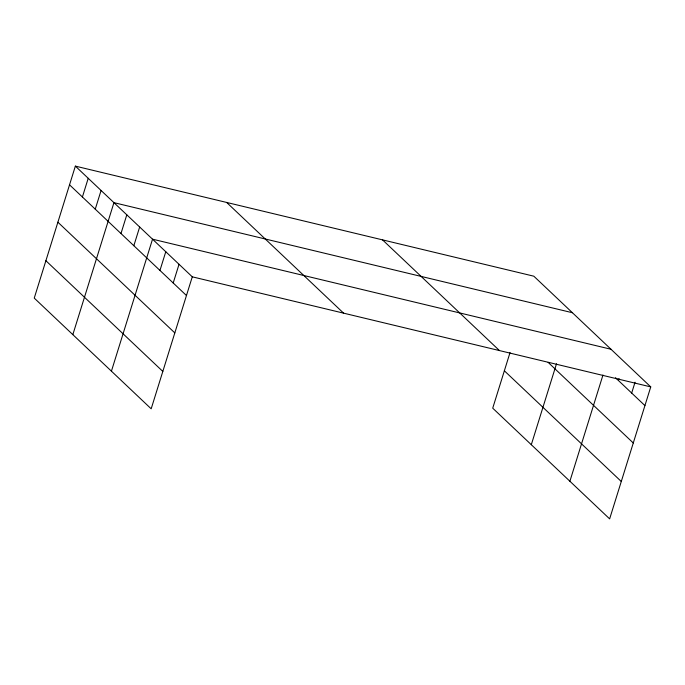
<?xml version="1.0" encoding="UTF-8"?>
<svg xmlns="http://www.w3.org/2000/svg" width="685" height="685" viewBox="0 0 685 685"><rect width="100%" height="100%" fill="white"/><g stroke="black" fill="none" stroke-linecap="round" stroke-linejoin="round"><path stroke-width="1.03" d="M75.359 166.121L34.25 298.103L151.179 408.808L192.279 276.826L75.359 166.121L533.821 276.192L650.75 386.897L609.641 518.879L492.721 408.174L510.042 352.544M82.397 197.006L88.219 178.297M95.258 209.182L101.08 190.481M72.833 334.64L113.941 202.657L572.412 312.728M120.98 233.534L126.802 214.833M133.84 245.709L139.663 227.009M111.424 371.167L152.532 239.185L610.994 349.256M159.956 270.438L165.779 251.737M173.211 282.982L179.033 264.282M531.303 444.702L556.511 363.761M569.886 481.238L602.971 375.029M618.418 380.509L619.034 378.54M631.673 393.053L635.046 382.221M192.279 276.826L650.75 386.897M615.481 377.718L644.928 405.597M548.128 362.365L633.283 442.981M382.53 239.87L499.459 350.574M504.357 370.791L621.286 481.495M226.649 202.443L343.579 313.148M69.536 184.822L186.457 295.526M57.891 222.205L174.812 332.91M45.895 260.72L162.816 371.424"/></g></svg>
